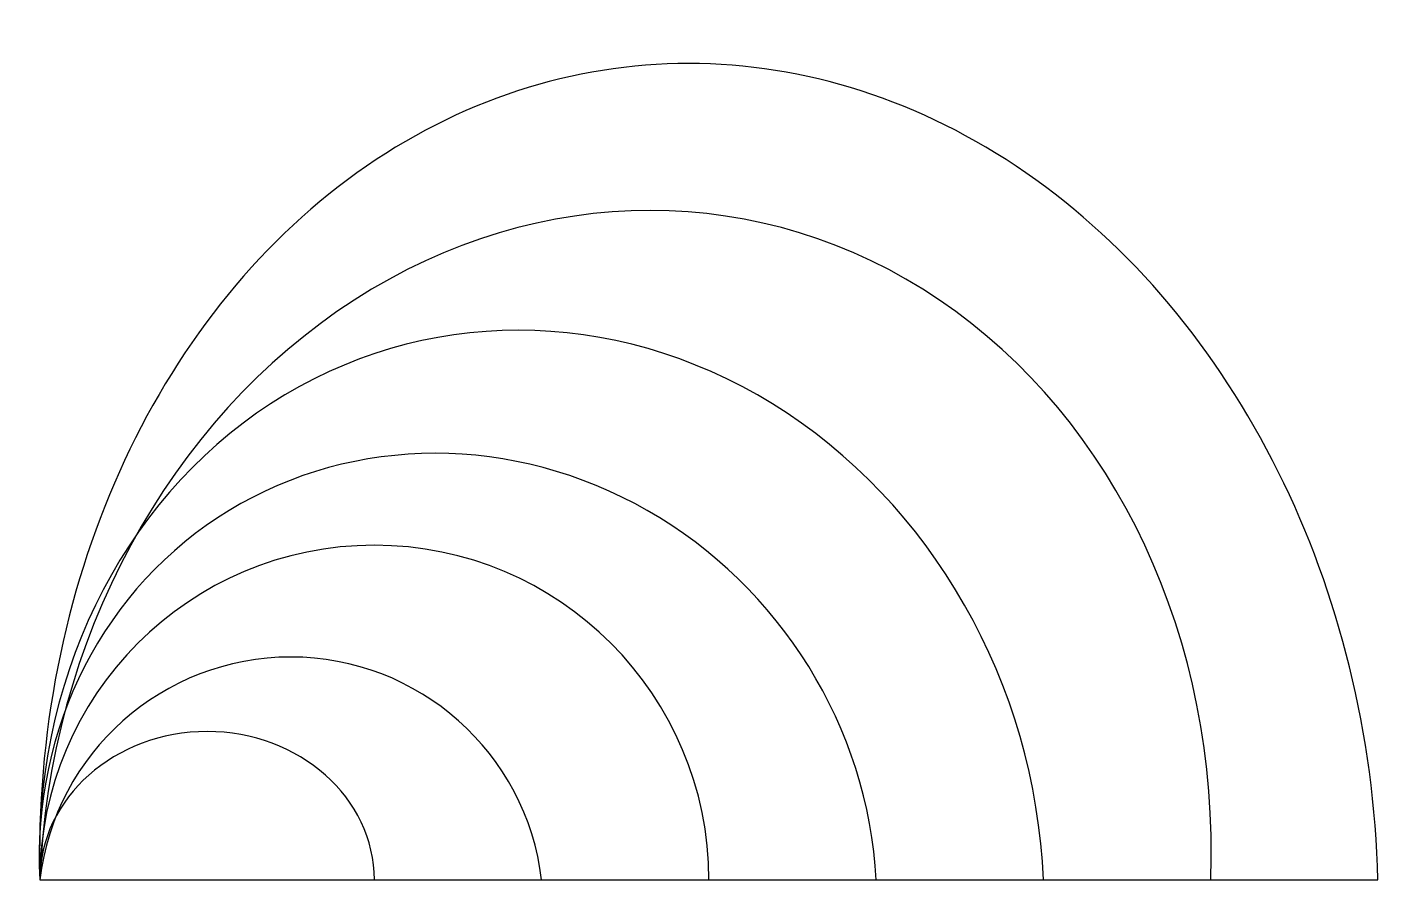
# Model space of a CAD drawing. Header units: millimetres. Extents: x 1972.9 to 2053.6, y 971.6 to 1022.5.
import ezdxf

# ---------------------------------------------------------------- set-up
doc = ezdxf.new("R2010")
doc.units = ezdxf.units.MM

msp = doc.modelspace()

# ---------------------------------------------------------------- linework, layer by layer
for p, q in [((1973.624, 971.556), (1993.624, 971.556)), ((1993.624, 971.556), (2003.624, 971.556)), ((1993.624, 971.556), (2003.624, 971.556)), ((2003.624, 971.556), (2013.624, 971.556)), ((2013.624, 971.556), (2023.624, 971.556)), ((2023.624, 971.556), (2033.624, 971.556)), ((2033.624, 971.556), (2043.624, 971.556)), ((2043.624, 971.556), (2053.624, 971.556))]:
    msp.add_line(p, q)
for centre, major_axis, ratio, start_param, end_param in [((2013.624, 971.556), (-3.662, 48.693), 0.818401, 4.650921, 7.792514), ((2008.624, 971.556), (6.177, 39.643), 0.86983, -1.436074, 1.705519), ((2003.624, 971.556), (-7.776, 32.089), 0.903971, 4.496734, 7.638327), ((1998.624, 971.556), (-15.22, 21.057), 0.944104, 4.113597, 7.25519), ((1993.624, 971.556), (-20, 0), 1, 3.141593, 6.283185), ((1988.624, 969.772), (-10.681, 10.681), 1, 4.045355, 6.950219), ((1983.624, 971.556), (-10, 0), 0.886805, 3.141593, 6.283185)]:
    msp.add_ellipse(centre, major_axis=major_axis, ratio=ratio, start_param=start_param, end_param=end_param)

doc.saveas('drawing.dxf')
